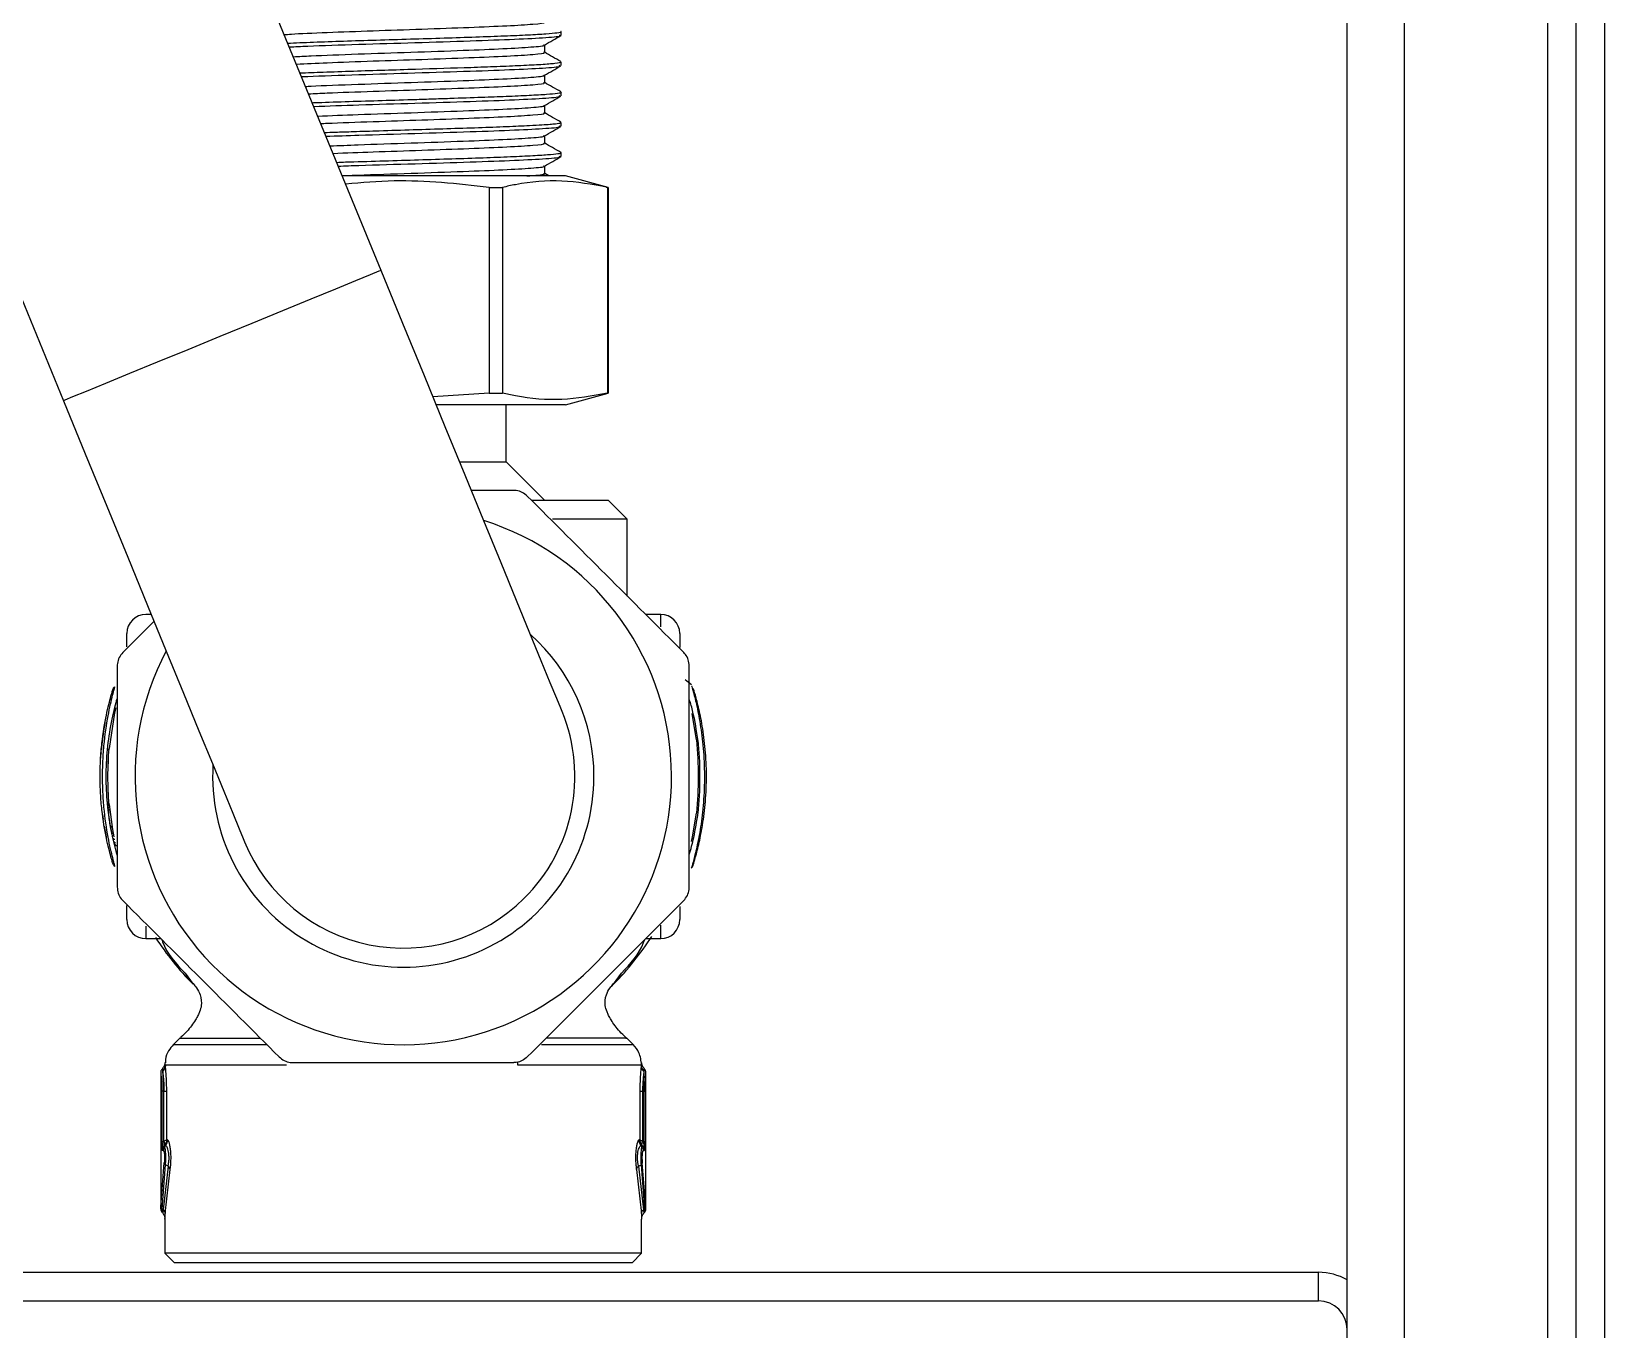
# Model space of a CAD drawing. Extents: x 150 to 4150, y 50 to 2920.
# Drawn here: x 2214.5 to 2420.7, y 1008.9 to 1179.1 of the extents above; entities that cross this region are included whole.
import ezdxf

# ---------------------------------------------------------------- set-up
doc = ezdxf.new("R2010")
doc.units = 0
doc.header["$LTSCALE"] = 10
doc.linetypes.add('SLD-KATı', pattern=[0])
doc.layers.get('0').update_dxf_attribs({"linetype": 'CONTINUOUS'})

msp = doc.modelspace()

# ---------------------------------------------------------------- linework, layer by layer
at = {"color": 7, "linetype": 'SLD-KATı'}
for p, q in [((2413.23, 2473.92), (2413.23, 985.34)), ((2416.98, 2473.92), (2416.98, 985.34)), ((2420.73, 2473.92), (2420.73, 985.34)), ((2386.98, 988.92), (2386.98, 2470.17)), ((2394.48, 985.34), (2394.48, 2470.17)), ((2260.31, 1147.78), (2210.28, 1269.64)), ((2168.65, 1252.56), (2218.68, 1130.69)), ((2283.92, 1178.59), (2283.92, 1179.08)), ((2281.77, 1176.35), (2281.77, 1177.33)), ((2283.92, 1174.62), (2283.92, 1175.11)), ((2281.77, 1172.38), (2281.77, 1173.36)), ((2283.92, 1170.65), (2283.92, 1171.14)), ((2281.77, 1168.42), (2281.77, 1169.39)), ((2281.77, 1164.45), (2281.77, 1165.42)), ((2283.92, 1166.68), (2283.92, 1167.17)), ((2281.77, 1160.48), (2281.77, 1161.45)), ((2283.92, 1162.71), (2283.92, 1163.21)), ((2284.48, 1160.17), (2255.22, 1160.17)), ((2282.33, 1160.17), (2281.77, 1160.49)), ((2290.1, 1158.66), (2284.48, 1160.17)), ((2274.48, 1158.66), (2276.23, 1158.66)), ((2274.48, 1158.66), (2274.48, 1131.67)), ((2276.23, 1158.66), (2276.23, 1131.67)), ((2289.85, 1158.7), (2290.1, 1158.66)), ((2289.99, 1158.66), (2290.1, 1158.66)), ((2289.99, 1158.66), (2289.99, 1131.67)), ((2290.1, 1158.66), (2290.1, 1131.67)), ((2274.48, 1131.67), (2267.12, 1131.18)), ((2274.48, 1131.67), (2276.23, 1131.67)), ((2284.48, 1130.17), (2290.1, 1131.67)), ((2289.85, 1131.64), (2290.1, 1131.67)), ((2289.99, 1131.67), (2290.1, 1131.67)), ((2284.48, 1130.17), (2267.54, 1130.17)), ((2276.73, 1122.67), (2276.73, 1130.17)), ((2270.62, 1122.67), (2276.73, 1122.67)), ((2281.73, 1117.67), (2276.73, 1122.67)), ((2277.73, 1118.92), (2272.16, 1118.92)), ((2280.08, 1117.67), (2290.1, 1117.67)), ((2292.6, 1115.17), (2290.1, 1117.67)), ((2292.6, 1115.17), (2282.79, 1115.17)), ((2292.6, 1105.08), (2292.6, 1115.17)), ((2230.55, 1101.77), (2226.46, 1097.68)), ((2230.18, 1102.67), (2229.48, 1102.67)), ((2296.98, 1102.67), (2295.01, 1102.67)), ((2226.98, 1098.44), (2226.98, 1100.17)), ((2299.48, 1100.17), (2299.48, 1098.33)), ((2225.37, 1089.66), (2225.37, 1089.66)), ((2301.68, 1086.21), (2301.09, 1089.69)), ((2224.1, 1088.42), (2224.09, 1088.35)), ((2301.66, 1086.38), (2301.73, 1085.71)), ((2223.55, 1083.79), (2223.58, 1084.29)), ((2223.6, 1084.54), (2223.6, 1084.58)), ((2224.55, 1083.59), (2224.51, 1082.53)), ((2224.39, 1077.85), (2224.56, 1077.71)), ((2224.55, 1077.24), (2224.48, 1077.28)), ((2224.73, 1075.59), (2224.57, 1076.75)), ((2224.59, 1077.68), (2224.58, 1077.68)), ((2224.6, 1077.67), (2224.6, 1077.67)), ((2223.79, 1076.46), (2223.87, 1075.82)), ((2224.03, 1074.93), (2224.22, 1073.75)), ((2224.22, 1073.75), (2224.26, 1073.55)), ((2225.3, 1072.85), (2225.2, 1073.29)), ((2225.56, 1072.31), (2225.54, 1072.39)), ((2226.98, 1062.67), (2226.98, 1064.51)), ((2299.48, 1064.4), (2299.48, 1062.67)), ((2229.48, 1060.17), (2231.45, 1060.17)), ((2295.01, 1060.17), (2296.98, 1060.17)), ((2234.62, 1055.64), (2235.66, 1054.19)), ((2290.52, 1053.91), (2290.8, 1054.19)), ((2290.8, 1054.19), (2291.85, 1055.64)), ((2233.96, 1047.15), (2233.08, 1046.27)), ((2234.15, 1047.13), (2234.01, 1047.13)), ((2292.41, 1047.13), (2292.48, 1047.13)), ((2293.38, 1046.27), (2292.5, 1047.14)), ((2231.43, 1042.61), (2231.43, 1024.75)), ((2231.66, 1042.84), (2231.67, 1042.73)), ((2232.04, 1043.48), (2232.02, 1043.61)), ((2278.21, 1043.61), (2294.44, 1043.61)), ((2294.44, 1043.61), (2294.42, 1043.48)), ((2294.79, 1042.84), (2294.78, 1042.73)), ((2295.03, 1024.75), (2295.03, 1042.61)), ((2231.52, 1033.51), (2231.52, 1040.17)), ((2231.74, 1033.51), (2231.74, 1040.17)), ((2231.85, 1040.17), (2231.74, 1040.17)), ((2231.85, 1033.63), (2231.85, 1040.17)), ((2231.85, 1040.17), (2232.21, 1040.17)), ((2232.21, 1033.78), (2232.21, 1040.17)), ((2294.25, 1040.17), (2294.25, 1033.78)), ((2294.25, 1040.17), (2294.6, 1040.17)), ((2294.6, 1040.17), (2294.6, 1033.63)), ((2294.6, 1040.17), (2294.71, 1040.17)), ((2294.71, 1040.17), (2294.71, 1033.51)), ((2294.93, 1040.17), (2294.93, 1033.51)), ((2231.74, 1033.51), (2231.52, 1033.51)), ((2231.85, 1033.62), (2231.74, 1033.51)), ((2232.32, 1033.79), (2232.21, 1033.78)), ((2294.25, 1033.78), (2294.14, 1033.79)), ((2294.71, 1033.51), (2294.61, 1033.62)), ((2294.93, 1033.51), (2294.71, 1033.51)), ((2231.77, 1032.4), (2231.63, 1032.4)), ((2231.8, 1032.88), (2231.91, 1032.99)), ((2231.94, 1032.87), (2231.8, 1032.88)), ((2231.93, 1033.01), (2231.91, 1032.99)), ((2231.91, 1032.99), (2232.04, 1033)), ((2232.04, 1033), (2231.94, 1032.87)), ((2294.42, 1033), (2294.52, 1032.87)), ((2294.55, 1032.99), (2294.42, 1033)), ((2294.65, 1032.88), (2294.52, 1032.87)), ((2294.53, 1033.01), (2294.55, 1032.99)), ((2294.55, 1032.99), (2294.65, 1032.88)), ((2294.69, 1032.4), (2294.83, 1032.4)), ((2231.43, 1025.02), (2231.89, 1030.79)), ((2231.61, 1024.72), (2232.06, 1030.53)), ((2232.39, 1030.32), (2231.73, 1024.63)), ((2232.02, 1024.13), (2232.65, 1029.9)), ((2232.39, 1030.32), (2232.06, 1030.53)), ((2293.8, 1029.9), (2294.44, 1024.13)), ((2294.07, 1030.32), (2294.4, 1030.53)), ((2294.07, 1030.32), (2294.73, 1024.63)), ((2294.4, 1030.53), (2294.85, 1024.72)), ((2295.02, 1025.02), (2294.56, 1030.79)), ((2231.73, 1024.63), (2231.61, 1024.72)), ((2231.98, 1023.37), (2231.98, 1018.92)), ((2294.48, 1018.92), (2294.48, 1023.37)), ((2294.73, 1024.63), (2294.85, 1024.72)), ((2231.98, 1018.92), (2233.23, 1017.67)), ((2278.21, 1018.92), (2231.98, 1018.92)), ((2294.48, 1018.92), (2278.21, 1018.92)), ((2293.23, 1017.67), (2294.48, 1018.92)), ((2277.61, 1017.67), (2233.23, 1017.67)), ((2293.23, 1017.67), (2277.61, 1017.67)), ((2173.23, 1016.42), (2383.23, 1016.42)), ((2383.23, 1012.67), (2383.23, 1016.42)), ((2173.23, 1012.67), (2383.23, 1012.67))]:
    msp.add_line(p, q, dxfattribs=at)
at = {"color": 8, "linetype": 'SLD-KATı'}
for p, q in [((2296.98, 1101.03), (2296.98, 1102.67)), ((2225.6, 1071.48), (2225.73, 1071.08)), ((2229.48, 1061.81), (2229.48, 1060.17)), ((2296.98, 1060.17), (2296.98, 1061.95)), ((2233.08, 1046.27), (2245.29, 1046.27)), ((2281.37, 1046.27), (2293.38, 1046.27)), ((2294.47, 1043.9), (2294.44, 1043.61)), ((2232.02, 1043.61), (2247.91, 1043.61))]:
    msp.add_line(p, q, dxfattribs=at)
at = {"color": 8, "linetype": 'SLD-KATı', "flags": 128}
for points in [[(2260.31, 1147.78), (2260.01, 1147.66), (2258.89, 1147.2), (2256.98, 1146.41), (2254.35, 1145.33), (2251.11, 1144.01), (2247.4, 1142.48)], [(2247.4, 1142.48), (2243.36, 1140.82), (2239.16, 1139.1), (2234.98, 1137.38), (2230.98, 1135.74), (2227.33, 1134.24), (2224.18, 1132.95), (2221.66, 1131.91), (2219.86, 1131.18), (2218.87, 1130.77), (2218.68, 1130.69)], [(2278.2, 1043.99), (2278.2, 1043.98), (2278.21, 1043.61)], [(2231.43, 1042.61), (2231.43, 1042.61), (2231.44, 1042.42), (2231.48, 1041.89), (2231.51, 1041.1), (2231.52, 1040.17)], [(2294.93, 1040.17), (2294.95, 1041.1), (2294.98, 1041.89), (2295.01, 1042.42), (2295.03, 1042.61), (2295.03, 1042.61)], [(2231.73, 1024.63), (2231.71, 1024.44), (2231.7, 1024.29), (2231.69, 1024.21), (2231.69, 1024.18), (2231.69, 1024.18)]]:
    msp.add_lwpolyline(points, dxfattribs=at)
at = {"color": 7, "linetype": 'SLD-KATı', "flags": 128}
for points in [[(2284.04, 1089.96), (2283.87, 1090.38), (2283.35, 1091.64), (2282.5, 1093.72), (2281.32, 1096.59), (2279.84, 1100.2), (2278.07, 1104.5), (2276.05, 1109.44), (2273.79, 1114.94), (2271.34, 1120.91), (2268.72, 1127.28), (2265.99, 1133.94), (2263.17, 1140.81), (2260.31, 1147.78)], [(2218.68, 1130.69), (2221.54, 1123.72), (2224.36, 1116.85), (2227.1, 1110.19), (2229.71, 1103.82), (2232.16, 1097.85), (2234.42, 1092.35), (2236.44, 1087.41), (2238.21, 1083.11), (2239.7, 1079.5), (2240.87, 1076.63), (2241.72, 1074.55), (2242.24, 1073.29), (2242.41, 1072.87)], [(2301, 1093.43), (2300.41, 1093.93), (2300.19, 1094.11)], [(2225.54, 1090.44), (2225.38, 1089.75), (2224.65, 1085.08)], [(2224.65, 1077.75), (2225.11, 1074.47), (2225.29, 1073.52)], [(2301.03, 1072.91), (2301.16, 1073.5), (2301.68, 1076.63)]]:
    msp.add_lwpolyline(points, dxfattribs=at)
at = {"color": 7, "linetype": 'SLD-KATı'}
for centre, radius, start, end in [((2263.23, 1081.42), 35.17, 152.096, 72.5428), ((2229.48, 1100.17), 2.5, 90, 180), ((2296.98, 1100.17), 2.5, 0, 90), ((2263.23, 1081.42), 25, 0, 48.1614), ((2263.23, 1081.42), 22.5, 314.6389, 22.3194), ((2263.23, 1081.42), 25, 176.4775, 0), ((2263.23, 1081.42), 22.5, 202.3194, 314.6389), ((2229.48, 1062.67), 2.5, 180, 270), ((2296.98, 1062.67), 2.5, 270, 0), ((2263.23, 1081.42), 38.75, 213.0366, 224.6445), ((2263.23, 1081.42), 38.75, 315.3554, 327.2428), ((2383.23, 1008.92), 7.5, 60, 90), ((2383.23, 1008.92), 3.75, 0, 90)]:
    msp.add_arc(centre, radius, start, end, dxfattribs=at)
for points, knots in [([(2247.62, 1178.68), (2247.91, 1178.71), (2249.11, 1178.81), (2253.19, 1178.97), (2259.13, 1179.2), (2265.75, 1179.41), (2271.92, 1179.64), (2277.09, 1179.85), (2280.44, 1180.06), (2281.96, 1180.22), (2281.65, 1180.31), (2281.6, 1180.32)], [0, 0, 0, 0, 0.042792, 0.176008, 0.312027, 0.445232, 0.581002, 0.710949, 0.841836, 0.973126, 1, 1, 1, 1]), ([(2248.08, 1177.57), (2248.08, 1177.57), (2248.98, 1177.61), (2251.44, 1177.7), (2255.33, 1177.84), (2259.67, 1177.98), (2264.16, 1178.11), (2268.61, 1178.25), (2272.81, 1178.39), (2276.57, 1178.52), (2279.69, 1178.66), (2282.07, 1178.8), (2283.47, 1178.93), (2284.06, 1179.03), (2283.9, 1179.08), (2283.89, 1179.08)], [0, 0, 0, 0, 0.000468, 0.090912, 0.181356, 0.271801, 0.362247, 0.452692, 0.543136, 0.63358, 0.724025, 0.814471, 0.904916, 0.99536, 1, 1, 1, 1]), ([(2248.28, 1177.07), (2249.05, 1177.11), (2251.45, 1177.22), (2257.31, 1177.42), (2264.81, 1177.64), (2272.06, 1177.87), (2278.13, 1178.09), (2282.18, 1178.3), (2284.07, 1178.48), (2283.74, 1178.57), (2283.67, 1178.59)], [0, 0, 0, 0, 0.07251, 0.224877, 0.374797, 0.526668, 0.670708, 0.814655, 0.959859, 1, 1, 1, 1]), ([(2281.75, 1177.32), (2282.11, 1177.53), (2282.83, 1177.94), (2283.54, 1178.36), (2283.9, 1178.56)], [0, 0, 0, 0, 0.499935, 1, 1, 1, 1]), ([(2248.81, 1175.78), (2249.55, 1175.82), (2251.65, 1175.94), (2257.2, 1176.15), (2264.27, 1176.38), (2271.05, 1176.62), (2276.59, 1176.85), (2280.19, 1177.06), (2281.87, 1177.23), (2281.64, 1177.31), (2281.61, 1177.32)], [0, 0, 0, 0, 0.083743, 0.24083, 0.396178, 0.553027, 0.694268, 0.835418, 0.977801, 1, 1, 1, 1]), ([(2249.21, 1174.82), (2250.49, 1174.88), (2253.28, 1175.01), (2259.18, 1175.23), (2265.73, 1175.44), (2271.93, 1175.67), (2277.09, 1175.88), (2280.44, 1176.09), (2281.96, 1176.25), (2281.65, 1176.34), (2281.6, 1176.35)], [0, 0, 0, 0, 0.122286, 0.267173, 0.409063, 0.553684, 0.692104, 0.831524, 0.971374, 1, 1, 1, 1]), ([(2283.88, 1175.15), (2283.52, 1175.36), (2282.82, 1175.76), (2282.11, 1176.17), (2281.77, 1176.37)], [0, 0, 0, 0, 0.509995, 1, 1, 1, 1]), ([(2249.68, 1173.66), (2250.66, 1173.7), (2252.78, 1173.78), (2256.61, 1173.91), (2260.73, 1174.04), (2265.99, 1174.2), (2271.12, 1174.36), (2275.64, 1174.52), (2278.82, 1174.66), (2281.48, 1174.79), (2283.3, 1174.94), (2283.97, 1175.05), (2283.89, 1175.1), (2283.88, 1175.11)], [0, 0, 0, 0, 0.0804051, 0.173194, 0.2621266, 0.3472046, 0.5060698, 0.5904873, 0.680709, 0.7767334, 0.8785549, 0.9861698, 1, 1, 1, 1]), ([(2249.88, 1173.18), (2250.15, 1173.19), (2252.1, 1173.27), (2257.35, 1173.45), (2264.8, 1173.67), (2272.07, 1173.9), (2278.13, 1174.12), (2282.18, 1174.33), (2284.07, 1174.51), (2283.74, 1174.6), (2283.67, 1174.62)], [0, 0, 0, 0, 0.026124, 0.186111, 0.343529, 0.502995, 0.65424, 0.805386, 0.957852, 1, 1, 1, 1]), ([(2281.75, 1173.35), (2282.11, 1173.56), (2282.83, 1173.97), (2283.54, 1174.39), (2283.9, 1174.6)], [0, 0, 0, 0, 0.499939, 1, 1, 1, 1]), ([(2250.41, 1171.89), (2250.65, 1171.91), (2252.32, 1172), (2257.25, 1172.18), (2264.26, 1172.42), (2271.05, 1172.65), (2276.59, 1172.88), (2280.19, 1173.09), (2281.87, 1173.26), (2281.64, 1173.34), (2281.61, 1173.35)], [0, 0, 0, 0, 0.028546, 0.195097, 0.359803, 0.526101, 0.67585, 0.825503, 0.976464, 1, 1, 1, 1]), ([(2250.81, 1170.92), (2251.59, 1170.96), (2253.91, 1171.07), (2259.2, 1171.26), (2265.73, 1171.47), (2271.93, 1171.7), (2277.09, 1171.91), (2280.44, 1172.12), (2281.96, 1172.29), (2281.65, 1172.37), (2281.6, 1172.38)], [0, 0, 0, 0, 0.077814, 0.230042, 0.379121, 0.53107, 0.676504, 0.822987, 0.969924, 1, 1, 1, 1]), ([(2283.88, 1171.18), (2283.52, 1171.39), (2282.82, 1171.8), (2282.11, 1172.2), (2281.77, 1172.4)], [0, 0, 0, 0, 0.509995, 1, 1, 1, 1]), ([(2251.28, 1169.76), (2251.4, 1169.77), (2252.65, 1169.81), (2255.57, 1169.91), (2259.86, 1170.04), (2263.74, 1170.16), (2266.9, 1170.26), (2270.02, 1170.36), (2273.4, 1170.48), (2276.31, 1170.58), (2278.32, 1170.67), (2280.22, 1170.76), (2282.18, 1170.87), (2283.51, 1171), (2284.08, 1171.09), (2283.92, 1171.14), (2283.91, 1171.14)], [0, 0, 0, 0, 0.010261, 0.109184, 0.208141, 0.307104, 0.363983, 0.419259, 0.519521, 0.606306, 0.654447, 0.703691, 0.802196, 0.900916, 0.999852, 1, 1, 1, 1]), ([(2251.48, 1169.27), (2253.41, 1169.34), (2257.46, 1169.49), (2264.85, 1169.7), (2272.05, 1169.93), (2278.14, 1170.15), (2282.18, 1170.37), (2284.07, 1170.54), (2283.74, 1170.63), (2283.67, 1170.65)], [0, 0, 0, 0, 0.148259, 0.312998, 0.479881, 0.638159, 0.796335, 0.955891, 1, 1, 1, 1]), ([(2281.75, 1169.38), (2282.11, 1169.59), (2282.83, 1170.01), (2283.54, 1170.42), (2283.9, 1170.63)], [0, 0, 0, 0, 0.499942, 1, 1, 1, 1]), ([(2252.01, 1168), (2253.71, 1168.07), (2257.38, 1168.22), (2264.32, 1168.45), (2271.04, 1168.69), (2276.59, 1168.91), (2280.19, 1169.13), (2281.87, 1169.29), (2281.64, 1169.37), (2281.61, 1169.38)], [0, 0, 0, 0, 0.15149, 0.325119, 0.500427, 0.658289, 0.81605, 0.975189, 1, 1, 1, 1]), ([(2252.41, 1167.02), (2252.69, 1167.04), (2254.54, 1167.12), (2259.24, 1167.29), (2265.72, 1167.5), (2271.93, 1167.73), (2277.09, 1167.94), (2280.44, 1168.16), (2281.96, 1168.32), (2281.65, 1168.4), (2281.6, 1168.42)], [0, 0, 0, 0, 0.028595, 0.188947, 0.345984, 0.506043, 0.659238, 0.81354, 0.968318, 1, 1, 1, 1]), ([(2283.88, 1167.21), (2283.52, 1167.42), (2282.82, 1167.83), (2282.11, 1168.23), (2281.77, 1168.43)], [0, 0, 0, 0, 0.510003, 1, 1, 1, 1]), ([(2252.89, 1165.85), (2253.35, 1165.87), (2254.55, 1165.91), (2256.96, 1165.99), (2260.38, 1166.1), (2264.55, 1166.23), (2268.98, 1166.37), (2273.15, 1166.5), (2276.85, 1166.64), (2279.58, 1166.76), (2281.38, 1166.86), (2282.48, 1166.93), (2283.36, 1167.02), (2283.91, 1167.1), (2283.84, 1167.15), (2283.81, 1167.17)], [0, 0, 0, 0, 0.037593, 0.097092, 0.177803, 0.280893, 0.383985, 0.487074, 0.590166, 0.693253, 0.762053, 0.820531, 0.872073, 0.957533, 1, 1, 1, 1]), ([(2253.09, 1165.36), (2254.5, 1165.41), (2258.05, 1165.54), (2264.86, 1165.73), (2272.05, 1165.96), (2278.14, 1166.18), (2282.18, 1166.4), (2284.07, 1166.57), (2283.74, 1166.66), (2283.67, 1166.68)], [0, 0, 0, 0, 0.11265, 0.284276, 0.458136, 0.623032, 0.78782, 0.954047, 1, 1, 1, 1]), ([(2253.61, 1164.1), (2254.81, 1164.14), (2257.98, 1164.28), (2264.33, 1164.48), (2271.03, 1164.72), (2276.6, 1164.94), (2280.19, 1165.16), (2281.87, 1165.32), (2281.64, 1165.4), (2281.61, 1165.41)], [0, 0, 0, 0, 0.110784, 0.292742, 0.47646, 0.641896, 0.807225, 0.973998, 1, 1, 1, 1]), ([(2281.75, 1165.41), (2282.11, 1165.62), (2282.83, 1166.04), (2283.54, 1166.45), (2283.9, 1166.66)], [0, 0, 0, 0, 0.499935, 1, 1, 1, 1]), ([(2254.01, 1163.12), (2255.73, 1163.19), (2259.37, 1163.33), (2265.76, 1163.53), (2271.92, 1163.76), (2277.09, 1163.97), (2280.44, 1164.19), (2281.96, 1164.35), (2281.65, 1164.43), (2281.6, 1164.45)], [0, 0, 0, 0, 0.147658, 0.312688, 0.480896, 0.64189, 0.804047, 0.966705, 1, 1, 1, 1]), ([(2283.88, 1163.24), (2283.52, 1163.45), (2282.82, 1163.86), (2282.11, 1164.26), (2281.77, 1164.46)], [0, 0, 0, 0, 0.510003, 1, 1, 1, 1]), ([(2254.49, 1161.94), (2254.88, 1161.96), (2256.63, 1162.02), (2260.12, 1162.12), (2264.67, 1162.26), (2269.12, 1162.4), (2273.28, 1162.53), (2276.96, 1162.67), (2280, 1162.81), (2282.29, 1162.95), (2283.6, 1163.08), (2284.09, 1163.18), (2283.84, 1163.24), (2283.79, 1163.25)], [0, 0, 0, 0, 0.031051, 0.140087, 0.245622, 0.350098, 0.454576, 0.559053, 0.663437, 0.767817, 0.872198, 0.97658, 1, 1, 1, 1]), ([(2254.7, 1161.44), (2255.59, 1161.48), (2258.64, 1161.59), (2264.88, 1161.76), (2272.05, 1161.99), (2278.14, 1162.21), (2282.18, 1162.43), (2284.07, 1162.6), (2283.74, 1162.69), (2283.67, 1162.71)], [0, 0, 0, 0, 0.073933, 0.253048, 0.434494, 0.606584, 0.778562, 0.952042, 1, 1, 1, 1]), ([(2255.21, 1160.19), (2255.9, 1160.22), (2258.57, 1160.33), (2264.35, 1160.51), (2271.03, 1160.75), (2276.6, 1160.97), (2280.19, 1161.19), (2281.87, 1161.35), (2281.64, 1161.43), (2281.61, 1161.45)], [0, 0, 0, 0, 0.065979, 0.257106, 0.450081, 0.623852, 0.797512, 0.972688, 1, 1, 1, 1]), ([(2281.75, 1161.45), (2282.11, 1161.65), (2282.83, 1162.07), (2283.54, 1162.48), (2283.9, 1162.69)], [0, 0, 0, 0, 0.499939, 1, 1, 1, 1]), ([(2274.48, 1158.66), (2270.33, 1159.12), (2264.06, 1159.82), (2257.79, 1159.27), (2255.67, 1159.08)], [0, 0, 0, 0, 0.6621173, 1, 1, 1, 1]), ([(2289.99, 1158.66), (2288, 1159.03), (2284, 1159.76), (2279.39, 1159.34), (2276.8, 1158.78), (2276.23, 1158.66)], [0, 0, 0, 0, 0.4345, 0.874588, 1, 1, 1, 1]), ([(2279.41, 1160.17), (2279.69, 1160.18), (2281.16, 1160.27), (2281.95, 1160.38), (2281.65, 1160.46), (2281.6, 1160.48)], [0, 0, 0, 0, 0.162824, 0.857754, 1, 1, 1, 1]), ([(2289.99, 1131.67), (2288, 1131.31), (2284, 1130.58), (2279.39, 1131), (2276.8, 1131.55), (2276.23, 1131.67)], [0, 0, 0, 0, 0.4345, 0.874588, 1, 1, 1, 1]), ([(2279.49, 1118.19), (2279.28, 1118.36), (2278.86, 1118.71), (2278.21, 1118.9), (2277.83, 1118.91), (2277.73, 1118.92)], [0, 0, 0, 0, 0.417133, 0.834315, 1, 1, 1, 1]), ([(2300, 1097.68), (2296.6, 1101.08), (2289.76, 1107.92), (2282.93, 1114.75), (2279.49, 1118.19)], [0, 0, 0, 0, 0.4975899, 1, 1, 1, 1]), ([(2226.46, 1097.68), (2226.29, 1097.47), (2225.94, 1097.05), (2225.75, 1096.4), (2225.73, 1096.02), (2225.73, 1095.92)], [0, 0, 0, 0, 0.4170965, 0.8343206, 1, 1, 1, 1]), ([(2300.73, 1095.92), (2300.7, 1096.19), (2300.65, 1096.73), (2300.33, 1097.32), (2300.07, 1097.6), (2300, 1097.68)], [0, 0, 0, 0, 0.417113, 0.834338, 1, 1, 1, 1]), ([(2225.73, 1095.92), (2225.73, 1091.11), (2225.73, 1081.44), (2225.73, 1071.78), (2225.73, 1066.92)], [0, 0, 0, 0, 0.497591, 1, 1, 1, 1]), ([(2300.73, 1066.92), (2300.73, 1071.73), (2300.73, 1081.39), (2300.73, 1091.06), (2300.73, 1095.92)], [0, 0, 0, 0, 0.497591, 1, 1, 1, 1]), ([(2225.14, 1092.79), (2225.18, 1092.88), (2225.24, 1093.04), (2225.37, 1093.14), (2225.43, 1093.19)], [0, 0, 0, 0, 0.5594457, 1, 1, 1, 1]), ([(2301.03, 1093.32), (2301.03, 1093.32), (2301.03, 1093.33), (2301.36, 1092.13), (2301.78, 1090.51), (2302.01, 1089.09), (2302.09, 1088.63)], [0, 0, 0, 0, 0.212706, 0.530779, 0.849476, 1, 1, 1, 1]), ([(2225.14, 1070.04), (2225.13, 1070.09), (2225.1, 1070.17), (2224.84, 1071.08), (2224.3, 1073.17), (2223.76, 1076.33), (2223.52, 1079.18), (2223.46, 1081.42), (2223.52, 1083.66), (2223.76, 1086.51), (2224.3, 1089.66), (2224.84, 1091.75), (2225.1, 1092.66), (2225.13, 1092.75), (2225.14, 1092.79)], [0, 0, 0, 0, 0.062169, 0.124948, 0.249465, 0.374304, 0.437319, 0.500008, 0.562696, 0.625703, 0.750545, 0.875062, 0.937833, 1, 1, 1, 1]), ([(2301.9, 1086.07), (2301.68, 1087.44), (2301.33, 1089.59), (2300.91, 1090.98), (2300.75, 1091.49)], [0, 0, 0, 0, 0.636641, 1, 1, 1, 1]), ([(2301.23, 1069.76), (2301.26, 1069.86), (2301.32, 1070.06), (2301.77, 1071.61), (2302.29, 1073.92), (2302.76, 1076.88), (2303.01, 1080.25), (2302.96, 1083.73), (2302.63, 1087), (2302.12, 1089.78), (2301.61, 1091.81), (2301.26, 1092.97), (2301.26, 1092.97), (2301.26, 1092.97)], [0, 0, 0, 0, 0.093433, 0.186904, 0.280526, 0.374293, 0.468143, 0.5622, 0.656049, 0.749787, 0.843343, 0.936793, 1, 1, 1, 1]), ([(2223.96, 1087.6), (2223.96, 1087.6), (2223.96, 1087.62), (2223.95, 1087.56), (2223.93, 1087.41), (2223.9, 1087.2), (2223.86, 1086.91), (2223.82, 1086.59), (2223.77, 1086.23), (2223.73, 1085.87), (2223.69, 1085.52), (2223.66, 1085.19), (2223.64, 1085.01), (2223.63, 1084.93)], [0, 0, 0, 0, 0.036781, 0.132538, 0.228721, 0.324739, 0.421254, 0.51768, 0.614272, 0.710829, 0.8074, 0.903891, 1, 1, 1, 1]), ([(2224.12, 1088.55), (2224.12, 1088.55), (2224.12, 1088.54), (2224.09, 1088.35), (2224.04, 1088.06), (2223.99, 1087.76), (2223.96, 1087.62)], [0, 0, 0, 0, 0.2205295, 0.4799749, 0.7387757, 1, 1, 1, 1]), ([(2224.39, 1084.97), (2224.31, 1083.78), (2224.16, 1081.42), (2224.31, 1079.05), (2224.39, 1077.87)], [0, 0, 0, 0, 0.499977, 1, 1, 1, 1]), ([(2224.39, 1084.97), (2224.47, 1084.98), (2224.61, 1085.01), (2224.64, 1085.06), (2224.65, 1085.08)], [0, 0, 0, 0, 0.558938, 1, 1, 1, 1]), ([(2224.65, 1077.75), (2224.58, 1078.97), (2224.43, 1081.42), (2224.58, 1083.86), (2224.65, 1085.08)], [0, 0, 0, 0, 0.500022, 1, 1, 1, 1]), ([(2301.67, 1086.28), (2301.67, 1086.29), (2301.65, 1086.42), (2301.66, 1086.4), (2301.66, 1086.38)], [0, 0, 0, 0, 0.089676, 1, 1, 1, 1]), ([(2301.68, 1086.21), (2301.79, 1084.61), (2302.02, 1081.42), (2301.79, 1078.22), (2301.68, 1076.63)], [0, 0, 0, 0, 0.500011, 1, 1, 1, 1]), ([(2301.68, 1086.21), (2301.7, 1086.18), (2301.73, 1086.12), (2301.85, 1086.09), (2301.9, 1086.07)], [0, 0, 0, 0, 0.559059, 1, 1, 1, 1]), ([(2301.9, 1076.76), (2301.97, 1077.51), (2302.11, 1079.02), (2302.12, 1081.42), (2302.11, 1083.81), (2301.97, 1085.32), (2301.9, 1086.07)], [0, 0, 0, 0, 0.2498142, 0.4999853, 0.7501665, 1, 1, 1, 1]), ([(2223.52, 1083.3), (2223.52, 1083.3), (2223.52, 1083.3), (2223.52, 1083.33), (2223.53, 1083.36), (2223.53, 1083.39), (2223.53, 1083.44), (2223.53, 1083.48), (2223.53, 1083.51)], [0, 0, 0, 0, 0.258449, 0.379362, 0.500814, 0.62388, 0.744661, 1, 1, 1, 1]), ([(2223.6, 1084.54), (2223.6, 1084.53), (2223.6, 1084.51), (2223.6, 1084.48), (2223.59, 1084.43), (2223.59, 1084.37), (2223.58, 1084.32), (2223.58, 1084.29)], [0, 0, 0, 0, 0.250615, 0.37066, 0.493681, 0.737719, 1, 1, 1, 1]), ([(2224.39, 1077.87), (2224.55, 1076.63), (2224.88, 1074.15), (2225.36, 1072.37), (2225.6, 1071.48)], [0, 0, 0, 0, 0.499097, 1, 1, 1, 1]), ([(2224.65, 1077.75), (2224.63, 1077.78), (2224.6, 1077.83), (2224.45, 1077.86), (2224.39, 1077.87)], [0, 0, 0, 0, 0.558937, 1, 1, 1, 1]), ([(2224.45, 1078.19), (2224.47, 1078.12), (2224.5, 1078.01), (2224.53, 1077.88), (2224.54, 1077.8), (2224.55, 1077.74), (2224.55, 1077.71), (2224.54, 1077.71), (2224.53, 1077.72), (2224.53, 1077.73)], [0, 0, 0, 0, 0.247385, 0.372284, 0.497853, 0.624116, 0.750133, 0.87558, 1, 1, 1, 1]), ([(2225.04, 1073.77), (2224.93, 1074.33), (2224.72, 1075.46), (2224.56, 1077.07), (2224.48, 1077.88)], [0, 0, 0, 0, 0.490623, 1, 1, 1, 1]), ([(2224.53, 1077.73), (2224.55, 1077.72), (2224.59, 1077.68), (2224.63, 1077.62), (2224.67, 1077.55), (2224.68, 1077.5), (2224.68, 1077.47)], [0, 0, 0, 0, 0.249844, 0.499833, 0.749969, 1, 1, 1, 1]), ([(2224.55, 1077.24), (2224.55, 1077.21), (2224.56, 1077.14), (2224.57, 1077.02), (2224.57, 1076.89), (2224.57, 1076.8), (2224.57, 1076.75)], [0, 0, 0, 0, 0.2502267, 0.5005749, 0.7509171, 1, 1, 1, 1]), ([(2224.58, 1077.43), (2224.58, 1077.42), (2224.59, 1077.39), (2224.6, 1077.33), (2224.61, 1077.3)], [0, 0, 0, 0, 0.495961, 1, 1, 1, 1]), ([(2300.73, 1071.21), (2300.93, 1071.91), (2301.37, 1073.44), (2301.71, 1075.59), (2301.9, 1076.76)], [0, 0, 0, 0, 0.455832, 1, 1, 1, 1]), ([(2301.9, 1076.76), (2301.83, 1076.74), (2301.72, 1076.71), (2301.69, 1076.65), (2301.68, 1076.63)], [0, 0, 0, 0, 0.5591656, 1, 1, 1, 1]), ([(2224.89, 1074.9), (2224.92, 1074.89), (2224.96, 1074.86), (2225.02, 1074.79), (2225.06, 1074.72), (2225.07, 1074.67), (2225.08, 1074.64)], [0, 0, 0, 0, 0.249889, 0.499824, 0.749914, 1, 1, 1, 1]), ([(2224.26, 1073.55), (2224.27, 1073.54), (2224.27, 1073.51), (2224.28, 1073.48), (2224.28, 1073.47), (2224.28, 1073.48), (2224.27, 1073.51), (2224.26, 1073.56), (2224.26, 1073.59)], [0, 0, 0, 0, 0.127831, 0.250613, 0.500822, 0.627456, 0.749522, 1, 1, 1, 1]), ([(2225.38, 1073.11), (2225.36, 1073.15), (2225.33, 1073.23), (2225.24, 1073.27), (2225.2, 1073.29)], [0, 0, 0, 0, 0.558819, 1, 1, 1, 1]), ([(2225.48, 1072.67), (2225.46, 1072.72), (2225.43, 1072.79), (2225.34, 1072.83), (2225.3, 1072.85)], [0, 0, 0, 0, 0.559278, 1, 1, 1, 1]), ([(2225.3, 1072.85), (2225.31, 1072.8), (2225.34, 1072.7), (2225.37, 1072.61), (2225.39, 1072.54), (2225.39, 1072.54), (2225.39, 1072.54)], [0, 0, 0, 0, 0.250118, 0.500299, 0.750255, 1, 1, 1, 1]), ([(2225.39, 1072.54), (2225.41, 1072.53), (2225.45, 1072.5), (2225.5, 1072.44), (2225.54, 1072.38), (2225.56, 1072.33), (2225.56, 1072.31)], [0, 0, 0, 0, 0.2501788, 0.5000705, 0.750039, 1, 1, 1, 1]), ([(2225.43, 1069.64), (2225.36, 1069.71), (2225.23, 1069.82), (2225.17, 1069.97), (2225.14, 1070.04)], [0, 0, 0, 0, 0.559358, 1, 1, 1, 1]), ([(2225.43, 1069.64), (2225.43, 1069.65), (2225.42, 1069.65), (2225.36, 1069.88), (2225.36, 1069.88)], [0, 0, 0, 0, 0.980642, 1, 1, 1, 1]), ([(2300.99, 1069.4), (2301.05, 1069.45), (2301.15, 1069.55), (2301.2, 1069.69), (2301.23, 1069.76)], [0, 0, 0, 0, 0.500099, 1, 1, 1, 1]), ([(2225.73, 1066.92), (2225.75, 1066.65), (2225.81, 1066.1), (2226.13, 1065.51), (2226.39, 1065.23), (2226.46, 1065.15)], [0, 0, 0, 0, 0.4171205, 0.8343398, 1, 1, 1, 1]), ([(2300, 1065.15), (2300.17, 1065.36), (2300.52, 1065.79), (2300.71, 1066.43), (2300.72, 1066.81), (2300.73, 1066.92)], [0, 0, 0, 0, 0.417106, 0.834317, 1, 1, 1, 1]), ([(2226.46, 1065.15), (2229.86, 1061.75), (2236.7, 1054.92), (2243.53, 1048.08), (2246.96, 1044.65)], [0, 0, 0, 0, 0.497592, 1, 1, 1, 1]), ([(2279.49, 1044.65), (2282.89, 1048.05), (2289.73, 1054.88), (2296.56, 1061.72), (2300, 1065.15)], [0, 0, 0, 0, 0.4975899, 1, 1, 1, 1]), ([(2234.46, 1055.51), (2234.7, 1055.27), (2235.33, 1054.65), (2236.11, 1053.81), (2236.75, 1052.64), (2236.8, 1051.43), (2236.61, 1050.77), (2236.32, 1050.1), (2235.83, 1049.23), (2235.08, 1048.17), (2234.33, 1047.48), (2234.06, 1047.23)], [0, 0, 0, 0, 0.085698, 0.22711, 0.340969, 0.515896, 0.645506, 0.703483, 0.764527, 0.914728, 1, 1, 1, 1]), ([(2292.45, 1047.18), (2292.16, 1047.44), (2291.4, 1048.15), (2290.63, 1049.23), (2290.14, 1050.1), (2289.84, 1050.77), (2289.65, 1051.43), (2289.71, 1052.64), (2290.35, 1053.81), (2291.13, 1054.65), (2291.76, 1055.27), (2292, 1055.51)], [0, 0, 0, 0, 0.090186, 0.23953, 0.300229, 0.357872, 0.486742, 0.660669, 0.773882, 0.914486, 1, 1, 1, 1]), ([(2233.08, 1046.27), (2232.86, 1046.01), (2232.39, 1045.44), (2232.02, 1044.59), (2232.04, 1044.04), (2232.04, 1043.9)], [0, 0, 0, 0, 0.382952, 0.841233, 1, 1, 1, 1]), ([(2294.48, 1043.61), (2294.41, 1044.17), (2294.3, 1045.17), (2293.66, 1045.93), (2293.38, 1046.27)], [0, 0, 0, 0, 0.5599777, 1, 1, 1, 1]), ([(2231.99, 1043.9), (2231.96, 1043.76), (2231.92, 1043.47), (2231.73, 1043.24), (2231.64, 1043.13)], [0, 0, 0, 0, 0.499962, 1, 1, 1, 1]), ([(2246.96, 1044.65), (2247.17, 1044.48), (2247.6, 1044.13), (2248.24, 1043.94), (2248.62, 1043.92), (2248.73, 1043.92)], [0, 0, 0, 0, 0.417133, 0.834315, 1, 1, 1, 1]), ([(2279.49, 1044.65), (2279.28, 1044.48), (2278.86, 1044.13), (2278.21, 1043.94), (2277.83, 1043.92), (2277.73, 1043.92)], [0, 0, 0, 0, 0.417133, 0.834315, 1, 1, 1, 1]), ([(2294.82, 1043.13), (2294.72, 1043.24), (2294.54, 1043.47), (2294.49, 1043.76), (2294.47, 1043.9)], [0, 0, 0, 0, 0.500038, 1, 1, 1, 1]), ([(2231.64, 1043.13), (2231.61, 1043.09), (2231.55, 1043.02), (2231.48, 1042.9), (2231.44, 1042.75), (2231.43, 1042.66), (2231.43, 1042.61)], [0, 0, 0, 0, 0.233197, 0.48884, 0.7444, 1, 1, 1, 1]), ([(2231.66, 1042.84), (2231.77, 1042.97), (2231.97, 1043.2), (2232.01, 1043.49), (2232.02, 1043.61)], [0, 0, 0, 0, 0.559283, 1, 1, 1, 1]), ([(2232.04, 1043.48), (2232.01, 1043.32), (2231.97, 1043.04), (2231.76, 1042.82), (2231.67, 1042.73)], [0, 0, 0, 0, 0.559273, 1, 1, 1, 1]), ([(2231.67, 1042.73), (2231.69, 1042.59), (2231.73, 1042.31), (2231.79, 1041.68), (2231.84, 1040.96), (2231.85, 1040.43), (2231.85, 1040.17)], [0, 0, 0, 0, 0.249062, 0.49915, 0.749541, 1, 1, 1, 1]), ([(2231.67, 1042.73), (2231.68, 1042.58), (2231.69, 1042.28), (2231.72, 1041.65), (2231.74, 1040.94), (2231.74, 1040.42), (2231.74, 1040.17)], [0, 0, 0, 0, 0.251316, 0.501725, 0.751169, 1, 1, 1, 1]), ([(2232.21, 1040.17), (2232.21, 1040.5), (2232.2, 1041.17), (2232.15, 1042.1), (2232.09, 1042.91), (2232.05, 1043.29), (2232.04, 1043.48)], [0, 0, 0, 0, 0.2505961, 0.5008462, 0.7506858, 1, 1, 1, 1]), ([(2294.42, 1043.48), (2294.4, 1043.29), (2294.36, 1042.91), (2294.3, 1042.1), (2294.26, 1041.17), (2294.25, 1040.5), (2294.25, 1040.17)], [0, 0, 0, 0, 0.24933, 0.499155, 0.749405, 1, 1, 1, 1]), ([(2294.42, 1043.48), (2294.45, 1043.32), (2294.49, 1043.04), (2294.69, 1042.82), (2294.78, 1042.73)], [0, 0, 0, 0, 0.559289, 1, 1, 1, 1]), ([(2294.79, 1042.84), (2294.68, 1042.97), (2294.49, 1043.2), (2294.45, 1043.49), (2294.44, 1043.61)], [0, 0, 0, 0, 0.559283, 1, 1, 1, 1]), ([(2294.78, 1042.73), (2294.77, 1042.59), (2294.73, 1042.31), (2294.66, 1041.68), (2294.61, 1040.96), (2294.61, 1040.43), (2294.6, 1040.17)], [0, 0, 0, 0, 0.249071, 0.49917, 0.749562, 1, 1, 1, 1]), ([(2294.78, 1042.73), (2294.78, 1042.58), (2294.76, 1042.28), (2294.74, 1041.65), (2294.72, 1040.94), (2294.72, 1040.42), (2294.71, 1040.17)], [0, 0, 0, 0, 0.251317, 0.501727, 0.751169, 1, 1, 1, 1]), ([(2295.03, 1042.61), (2295.03, 1042.66), (2295.02, 1042.75), (2294.97, 1042.9), (2294.91, 1043.02), (2294.85, 1043.09), (2294.82, 1043.13)], [0, 0, 0, 0, 0.255562, 0.5111845, 0.7668142, 1, 1, 1, 1]), ([(2231.74, 1040.17), (2231.68, 1040.17), (2231.57, 1040.17), (2231.54, 1040.17), (2231.52, 1040.17)], [0, 0, 0, 0, 0.499958, 1, 1, 1, 1]), ([(2294.71, 1040.17), (2294.77, 1040.17), (2294.89, 1040.17), (2294.92, 1040.17), (2294.93, 1040.17)], [0, 0, 0, 0, 0.499958, 1, 1, 1, 1]), ([(2231.52, 1033.51), (2231.53, 1033.35), (2231.53, 1033.12), (2231.54, 1032.85), (2231.55, 1032.69), (2231.56, 1032.55), (2231.59, 1032.42), (2231.61, 1032.41), (2231.63, 1032.4)], [0, 0, 0, 0, 0.26551, 0.384057, 0.499792, 0.615531, 0.734175, 1, 1, 1, 1]), ([(2231.74, 1033.51), (2231.72, 1033.41), (2231.7, 1033.27), (2231.68, 1033.1), (2231.68, 1033.01), (2231.68, 1032.96), (2231.68, 1032.91), (2231.7, 1032.87), (2231.73, 1032.83), (2231.77, 1032.86), (2231.8, 1032.88)], [0, 0, 0, 0, 0.259958, 0.383427, 0.443359, 0.502394, 0.561291, 0.620672, 0.742707, 1, 1, 1, 1]), ([(2232.21, 1033.78), (2232.17, 1033.75), (2232.11, 1033.69), (2231.93, 1033.65), (2231.85, 1033.63)], [0, 0, 0, 0, 0.580932, 1, 1, 1, 1]), ([(2231.93, 1033.01), (2231.96, 1033.11), (2232.01, 1033.28), (2231.9, 1033.52), (2231.85, 1033.63)], [0, 0, 0, 0, 0.559002, 1, 1, 1, 1]), ([(2231.85, 1033.62), (2231.88, 1033.56), (2231.93, 1033.44), (2231.97, 1033.27), (2231.97, 1033.11), (2231.93, 1033.03), (2231.91, 1032.99)], [0, 0, 0, 0, 0.250019, 0.500005, 0.750024, 1, 1, 1, 1]), ([(2232.21, 1033.78), (2232.2, 1033.7), (2232.19, 1033.55), (2232.11, 1033.28), (2232, 1033.11), (2231.93, 1033.01)], [0, 0, 0, 0, 0.291799, 0.556954, 1, 1, 1, 1]), ([(2232.04, 1033), (2232.13, 1033.13), (2232.29, 1033.37), (2232.31, 1033.66), (2232.32, 1033.79)], [0, 0, 0, 0, 0.559423, 1, 1, 1, 1]), ([(2232.65, 1029.9), (2232.68, 1030.08), (2232.74, 1030.45), (2232.78, 1031.12), (2232.78, 1031.81), (2232.73, 1032.46), (2232.64, 1033.03), (2232.54, 1033.45), (2232.42, 1033.74), (2232.35, 1033.77), (2232.32, 1033.79)], [0, 0, 0, 0, 0.125738, 0.250268, 0.375231, 0.500533, 0.624772, 0.750639, 0.875529, 1, 1, 1, 1]), ([(2294.14, 1033.79), (2294.1, 1033.77), (2294.03, 1033.74), (2293.92, 1033.45), (2293.81, 1033.02), (2293.73, 1032.46), (2293.68, 1031.81), (2293.68, 1031.12), (2293.72, 1030.45), (2293.78, 1030.08), (2293.8, 1029.9)], [0, 0, 0, 0, 0.124487, 0.249411, 0.374376, 0.499467, 0.624541, 0.749668, 0.874204, 1, 1, 1, 1]), ([(2294.42, 1033), (2294.33, 1033.13), (2294.17, 1033.37), (2294.15, 1033.66), (2294.14, 1033.79)], [0, 0, 0, 0, 0.559423, 1, 1, 1, 1]), ([(2294.25, 1033.78), (2294.27, 1033.63), (2294.3, 1033.35), (2294.46, 1033.11), (2294.53, 1033.01)], [0, 0, 0, 0, 0.560539, 1, 1, 1, 1]), ([(2294.6, 1033.63), (2294.53, 1033.65), (2294.34, 1033.69), (2294.28, 1033.75), (2294.25, 1033.78)], [0, 0, 0, 0, 0.41992, 1, 1, 1, 1]), ([(2294.6, 1033.63), (2294.58, 1033.57), (2294.52, 1033.45), (2294.48, 1033.28), (2294.48, 1033.13), (2294.51, 1033.05), (2294.53, 1033.01)], [0, 0, 0, 0, 0.249995, 0.500017, 0.749995, 1, 1, 1, 1]), ([(2294.55, 1032.99), (2294.53, 1033.03), (2294.49, 1033.11), (2294.49, 1033.27), (2294.52, 1033.44), (2294.58, 1033.56), (2294.61, 1033.62)], [0, 0, 0, 0, 0.250003, 0.500012, 0.74999, 1, 1, 1, 1]), ([(2294.71, 1033.51), (2294.73, 1033.41), (2294.76, 1033.27), (2294.78, 1033.1), (2294.78, 1033.01), (2294.78, 1032.96), (2294.77, 1032.91), (2294.76, 1032.87), (2294.72, 1032.83), (2294.68, 1032.86), (2294.65, 1032.88)], [0, 0, 0, 0, 0.259978, 0.383446, 0.443378, 0.502416, 0.561313, 0.620674, 0.742709, 1, 1, 1, 1]), ([(2294.83, 1032.4), (2294.84, 1032.41), (2294.87, 1032.42), (2294.89, 1032.55), (2294.91, 1032.69), (2294.92, 1032.85), (2294.93, 1033.12), (2294.93, 1033.35), (2294.93, 1033.51)], [0, 0, 0, 0, 0.265791, 0.384434, 0.500199, 0.615901, 0.734431, 1, 1, 1, 1]), ([(2231.63, 1032.4), (2231.64, 1032.5), (2231.66, 1032.67), (2231.76, 1032.81), (2231.8, 1032.88)], [0, 0, 0, 0, 0.559344, 1, 1, 1, 1]), ([(2231.94, 1032.87), (2231.88, 1032.79), (2231.79, 1032.65), (2231.78, 1032.48), (2231.77, 1032.4)], [0, 0, 0, 0, 0.5593734, 1, 1, 1, 1]), ([(2231.77, 1032.4), (2231.78, 1032.39), (2231.81, 1032.38), (2231.85, 1032.26), (2231.89, 1032.08), (2231.92, 1031.85), (2231.93, 1031.58), (2231.93, 1031.29), (2231.92, 1031.02), (2231.9, 1030.86), (2231.89, 1030.79)], [0, 0, 0, 0, 0.1247253, 0.2491475, 0.3742336, 0.4987793, 0.6241879, 0.7496005, 0.8745361, 1, 1, 1, 1]), ([(2232.06, 1030.53), (2232.07, 1030.64), (2232.08, 1030.86), (2232.1, 1031.25), (2232.1, 1031.64), (2232.08, 1032.01), (2232.05, 1032.35), (2232.02, 1032.62), (2231.98, 1032.82), (2231.95, 1032.86), (2231.94, 1032.87)], [0, 0, 0, 0, 0.123939, 0.247167, 0.370197, 0.493497, 0.617568, 0.743002, 0.870355, 1, 1, 1, 1]), ([(2232.39, 1030.32), (2232.42, 1030.45), (2232.47, 1030.71), (2232.52, 1031.2), (2232.52, 1031.71), (2232.46, 1032.18), (2232.38, 1032.57), (2232.27, 1032.85), (2232.15, 1033), (2232.08, 1033), (2232.04, 1033)], [0, 0, 0, 0, 0.1262067, 0.251916, 0.3773788, 0.5031551, 0.6293703, 0.7551052, 0.8791601, 1, 1, 1, 1]), ([(2294.07, 1030.32), (2294.04, 1030.45), (2293.98, 1030.71), (2293.94, 1031.2), (2293.94, 1031.71), (2293.99, 1032.18), (2294.08, 1032.57), (2294.19, 1032.85), (2294.31, 1033), (2294.38, 1033), (2294.42, 1033)], [0, 0, 0, 0, 0.1262, 0.251901, 0.377372, 0.503151, 0.629366, 0.755124, 0.87917, 1, 1, 1, 1]), ([(2294.52, 1032.87), (2294.5, 1032.86), (2294.48, 1032.82), (2294.44, 1032.62), (2294.4, 1032.35), (2294.37, 1032.01), (2294.36, 1031.64), (2294.36, 1031.25), (2294.37, 1030.86), (2294.39, 1030.64), (2294.4, 1030.53)], [0, 0, 0, 0, 0.129645, 0.257001, 0.382431, 0.506505, 0.629804, 0.752834, 0.876062, 1, 1, 1, 1]), ([(2294.52, 1032.87), (2294.57, 1032.79), (2294.67, 1032.65), (2294.68, 1032.48), (2294.69, 1032.4)], [0, 0, 0, 0, 0.5593976, 1, 1, 1, 1]), ([(2294.69, 1032.4), (2294.67, 1032.39), (2294.64, 1032.38), (2294.6, 1032.26), (2294.57, 1032.08), (2294.54, 1031.85), (2294.52, 1031.58), (2294.52, 1031.29), (2294.54, 1031.02), (2294.55, 1030.86), (2294.56, 1030.79)], [0, 0, 0, 0, 0.124758, 0.2491407, 0.3742818, 0.4987754, 0.6242769, 0.7496061, 0.8746017, 1, 1, 1, 1]), ([(2294.83, 1032.4), (2294.82, 1032.5), (2294.8, 1032.67), (2294.7, 1032.81), (2294.65, 1032.88)], [0, 0, 0, 0, 0.559426, 1, 1, 1, 1]), ([(2231.89, 1030.79), (2231.91, 1030.74), (2231.93, 1030.65), (2232.02, 1030.57), (2232.06, 1030.53)], [0, 0, 0, 0, 0.4999353, 1, 1, 1, 1]), ([(2232.65, 1029.9), (2232.62, 1029.98), (2232.57, 1030.13), (2232.44, 1030.27), (2232.39, 1030.32)], [0, 0, 0, 0, 0.55968, 1, 1, 1, 1]), ([(2293.8, 1029.9), (2293.83, 1029.98), (2293.88, 1030.13), (2294.01, 1030.27), (2294.07, 1030.32)], [0, 0, 0, 0, 0.559741, 1, 1, 1, 1]), ([(2294.56, 1030.79), (2294.55, 1030.74), (2294.52, 1030.65), (2294.44, 1030.57), (2294.4, 1030.53)], [0, 0, 0, 0, 0.499907, 1, 1, 1, 1]), ([(2231.61, 1024.72), (2231.56, 1024.77), (2231.46, 1024.86), (2231.44, 1024.97), (2231.43, 1025.02)], [0, 0, 0, 0, 0.500039, 1, 1, 1, 1]), ([(2231.43, 1024.76), (2231.43, 1024.76), (2231.43, 1024.75), (2231.43, 1024.78), (2231.43, 1024.82), (2231.43, 1024.9), (2231.43, 1024.98), (2231.43, 1025.02)], [0, 0, 0, 0, 0.000239, 0.250645, 0.500646, 0.750644, 1, 1, 1, 1]), ([(2231.43, 1024.76), (2231.44, 1024.67), (2231.45, 1024.49), (2231.55, 1024.35), (2231.6, 1024.28)], [0, 0, 0, 0, 0.499726, 1, 1, 1, 1]), ([(2231.6, 1024.31), (2231.6, 1024.29), (2231.6, 1024.26), (2231.6, 1024.29), (2231.6, 1024.31)], [0, 0, 0, 0, 0.5001041, 1, 1, 1, 1]), ([(2231.69, 1024.18), (2231.77, 1024.06), (2231.94, 1023.81), (2231.96, 1023.52), (2231.98, 1023.37)], [0, 0, 0, 0, 0.500017, 1, 1, 1, 1]), ([(2231.73, 1024.63), (2231.81, 1024.55), (2231.97, 1024.4), (2232, 1024.22), (2232.02, 1024.13)], [0, 0, 0, 0, 0.499958, 1, 1, 1, 1]), ([(2294.44, 1024.13), (2294.45, 1024.22), (2294.49, 1024.4), (2294.65, 1024.55), (2294.73, 1024.63)], [0, 0, 0, 0, 0.500023, 1, 1, 1, 1]), ([(2294.48, 1023.38), (2294.49, 1023.52), (2294.52, 1023.81), (2294.69, 1024.06), (2294.77, 1024.18)], [0, 0, 0, 0, 0.499347, 1, 1, 1, 1]), ([(2295.02, 1025.02), (2295.01, 1024.97), (2295, 1024.86), (2294.9, 1024.77), (2294.85, 1024.72)], [0, 0, 0, 0, 0.499961, 1, 1, 1, 1]), ([(2294.85, 1024.28), (2294.9, 1024.35), (2295, 1024.49), (2295.02, 1024.67), (2295.03, 1024.76)], [0, 0, 0, 0, 0.500274, 1, 1, 1, 1]), ([(2294.85, 1024.31), (2294.85, 1024.29), (2294.85, 1024.26), (2294.85, 1024.29), (2294.85, 1024.31)], [0, 0, 0, 0, 0.4998959, 1, 1, 1, 1]), ([(2295.03, 1024.76), (2295.03, 1024.76), (2295.03, 1024.75), (2295.03, 1024.78), (2295.03, 1024.82), (2295.03, 1024.9), (2295.02, 1024.98), (2295.02, 1025.02)], [0, 0, 0, 0, 0.000239, 0.250532, 0.500647, 0.75052, 1, 1, 1, 1])]:
    msp.add_open_spline(points, degree=3, knots=knots, dxfattribs=at)
at = {"color": 8, "linetype": 'SLD-KATı'}
for points, knots in [([(2225.36, 1069.88), (2225.31, 1070.07), (2225.15, 1070.65), (2224.6, 1072.86), (2224.08, 1076.1), (2223.84, 1079.08), (2223.78, 1081.42), (2223.84, 1083.76), (2224.08, 1086.73), (2224.6, 1090), (2225.13, 1092.14), (2225.39, 1093.06), (2225.42, 1093.15), (2225.43, 1093.19)], [0, 0, 0, 0, 0.065341, 0.198284, 0.331604, 0.398769, 0.466037, 0.533301, 0.600462, 0.733786, 0.866726, 0.933377, 1, 1, 1, 1]), ([(2225.73, 1091.76), (2225.69, 1091.63), (2225.46, 1090.9), (2224.86, 1088.59), (2224.55, 1086.17), (2224.39, 1084.97)], [0, 0, 0, 0, 0.0978679, 0.5497159, 1, 1, 1, 1]), ([(2302.09, 1088.63), (2302.17, 1088.15), (2302.42, 1086.75), (2302.69, 1083.81), (2302.74, 1080.21), (2302.5, 1076.69), (2302.04, 1073.63), (2301.52, 1071.27), (2301.09, 1069.7), (2301.02, 1069.5), (2300.99, 1069.4)], [0, 0, 0, 0, 0.070262, 0.203507, 0.336986, 0.470371, 0.603296, 0.735792, 0.867961, 1, 1, 1, 1]), ([(2231.55, 1060.06), (2231.59, 1059.96), (2232.15, 1058.27), (2233.42, 1056.91), (2234.62, 1055.64)], [0, 0, 0, 0, 0.061116, 1, 1, 1, 1]), ([(2291.85, 1055.64), (2293.01, 1056.88), (2294.27, 1058.23), (2294.84, 1059.91), (2294.88, 1060.04)], [0, 0, 0, 0, 0.919659, 1, 1, 1, 1]), ([(2234.01, 1047.13), (2233.99, 1047.13), (2233.85, 1047.13), (2234.48, 1047.12), (2235.93, 1047.12), (2238.32, 1047.11), (2241.15, 1047.11), (2243.49, 1047.11), (2244.5, 1047.11)], [0, 0, 0, 0, 0.0367303, 0.2392883, 0.44188, 0.6404714, 0.8437158, 1, 1, 1, 1]), ([(2292.48, 1047.13), (2292.49, 1047.13), (2292.57, 1047.13), (2292.06, 1047.12), (2290.69, 1047.12), (2288.38, 1047.11), (2285.47, 1047.11), (2283.04, 1047.11), (2281.95, 1047.11)], [0, 0, 0, 0, 0.028389, 0.225428, 0.421104, 0.620176, 0.829381, 1, 1, 1, 1]), ([(2232.02, 1043.61), (2232, 1043.8), (2231.99, 1043.99), (2231.99, 1043.9), (2231.99, 1043.9)], [0, 0, 0, 0, 0.999314, 1, 1, 1, 1]), ([(2231.64, 1043.13), (2231.64, 1043.13), (2231.64, 1043.14), (2231.64, 1043.08), (2231.66, 1042.92), (2231.66, 1042.84)], [0, 0, 0, 0, 0.00045, 0.499326, 1, 1, 1, 1]), ([(2294.82, 1043.13), (2294.82, 1043.13), (2294.82, 1043.16), (2294.81, 1043.07), (2294.8, 1042.91), (2294.79, 1042.84)], [0, 0, 0, 0, 0.000453, 0.499332, 1, 1, 1, 1]), ([(2231.6, 1024.31), (2231.6, 1024.33), (2231.61, 1024.38), (2231.61, 1024.53), (2231.61, 1024.66), (2231.61, 1024.72)], [0, 0, 0, 0, 0.334313, 0.6677101, 1, 1, 1, 1]), ([(2231.98, 1023.37), (2231.98, 1023.37), (2231.98, 1023.35), (2231.98, 1023.42), (2231.99, 1023.56), (2232, 1023.8), (2232.01, 1024.02), (2232.02, 1024.13)], [0, 0, 0, 0, 0.000124, 0.249572, 0.499248, 0.749234, 1, 1, 1, 1]), ([(2294.44, 1024.13), (2294.44, 1024.02), (2294.45, 1023.8), (2294.47, 1023.55), (2294.48, 1023.42), (2294.48, 1023.34), (2294.48, 1023.37), (2294.48, 1023.37)], [0, 0, 0, 0, 0.2507089, 0.5007588, 0.7503441, 0.999916, 1, 1, 1, 1]), ([(2294.73, 1024.63), (2294.73, 1024.56), (2294.74, 1024.43), (2294.76, 1024.29), (2294.77, 1024.19), (2294.77, 1024.18), (2294.77, 1024.18)], [0, 0, 0, 0, 0.250811, 0.501103, 0.750785, 1, 1, 1, 1]), ([(2294.85, 1024.72), (2294.85, 1024.66), (2294.85, 1024.53), (2294.85, 1024.38), (2294.85, 1024.33), (2294.85, 1024.31)], [0, 0, 0, 0, 0.332289, 0.665687, 1, 1, 1, 1])]:
    msp.add_open_spline(points, degree=3, knots=knots, dxfattribs=at)
at = {"color": 7, "linetype": 'SLD-KATı'}
msp.add_open_spline([(2248.73, 1043.92), (2253.56, 1043.92), (2263.23, 1043.92), (2272.89, 1043.92), (2277.73, 1043.92)], degree=3, dxfattribs=at)

doc.saveas('drawing.dxf')
